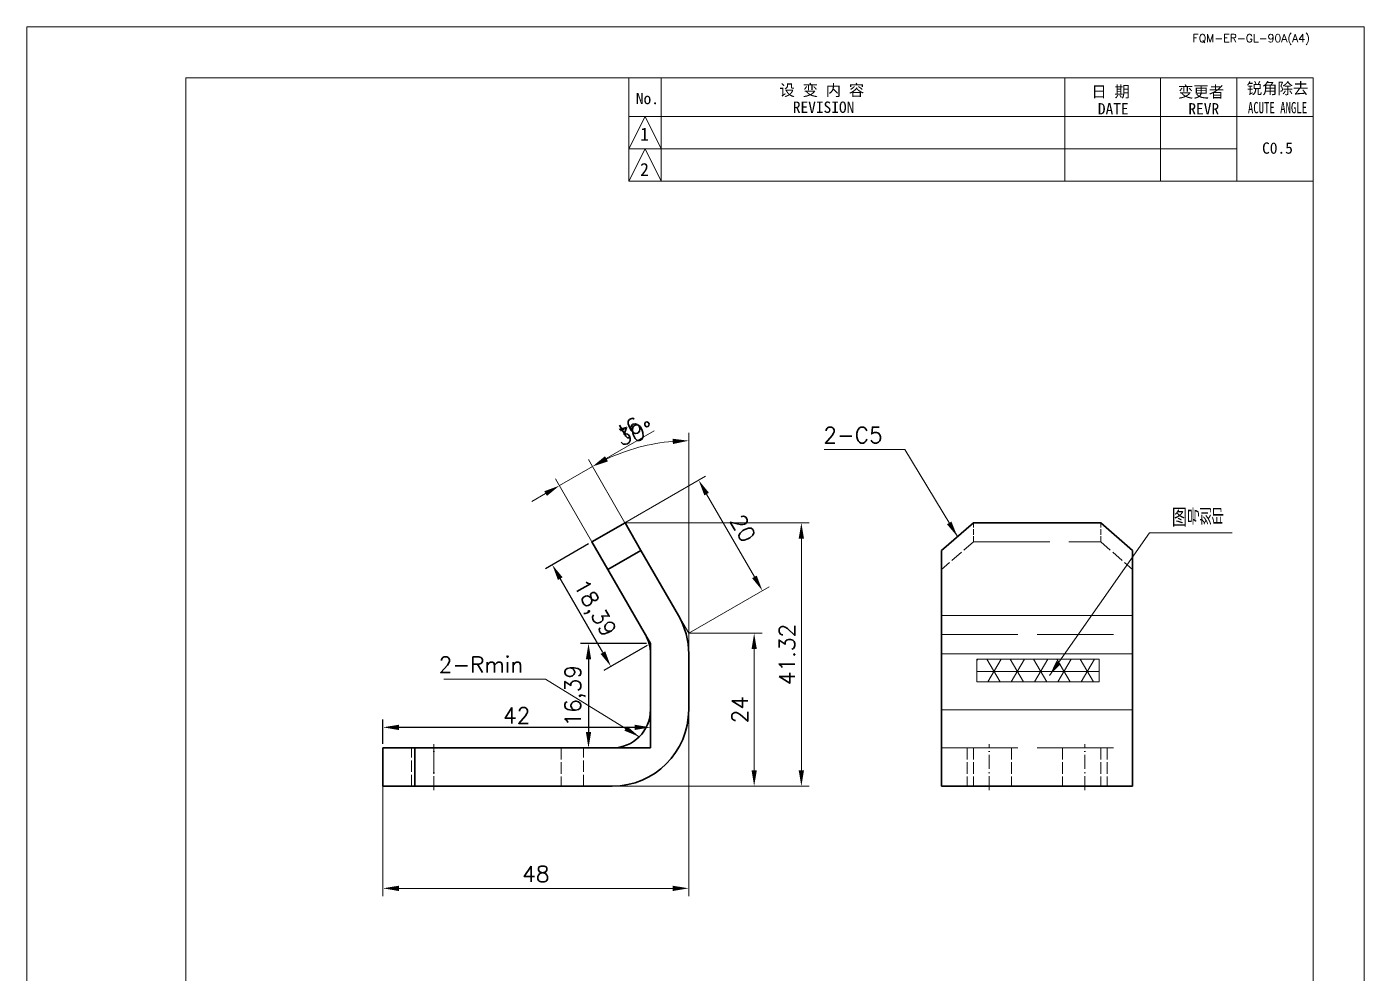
# Model space of a CAD drawing. Header units: millimetres. Extents: x -162325 to -83245, y 277409 to 326486.
# Drawn here: x -160231.6 to -160021.6, y 298488.1 to 298636.6 of the extents above; entities that cross this region are included whole.
import ezdxf
from ezdxf.enums import TextEntityAlignment as Align

# ---------------------------------------------------------------- set-up
doc = ezdxf.new("R2010")
doc.units = ezdxf.units.MM
for name, pattern in [('DASHDOT', [18.5, 12, -3, 0.5, -3]), ('DASHED', [15, 12, -3]), ('PHANTOM2', [31.75, 15.875, -3.175, 3.175, -3.175, 3.175, -3.175])]:
    doc.linetypes.add(name, pattern=pattern)
for name, color, linetype, lineweight in [('A4', 3, 'Continuous', 20), ('SIM', 6, 'PHANTOM2', 20), ('图框', 7, 'Continuous', 20), ('尺寸线', 3, 'Continuous', 13)]:
    doc.layers.add(name, color=color, linetype=linetype, lineweight=lineweight)
doc.styles.add('CH-1', font='')
doc.styles.get("Standard").update_dxf_attribs({"font": 'txt', "bigfont": 'gbcbig.shx'})
doc.styles.add('工程字', font='')
doc.styles.get('CH-1').set_extended_font_data('SimSun')
doc.styles.get('工程字').set_extended_font_data('SimSun')
doc.dimstyles.new('ISO-25', dxfattribs={"dimtxt": 2.5, "dimasz": 2.5, "dimexe": 1.25, "dimexo": 0.625, "dimtad": 1, "dimtxsty": 'Standard', "dimcen": 2.5, "dimadec": 0, "dimazin": 0, "dimtfac": 1, "dimtmove": 0, "dimatfit": 3, "dimfxl": 0, "dimarcsym": 0})
doc.dimstyles.new('副本01', dxfattribs={"dimtxt": 2.5, "dimasz": 2.5, "dimexe": 1.25, "dimexo": 0, "dimgap": 1, "dimtad": 1, "dimdsep": 46, "dimtxsty": 'Standard', "dimcen": 1, "dimclrd": 3, "dimclre": 3, "dimclrt": 1, "dimadec": 1, "dimazin": 2, "dimtfac": 1, "dimtmove": 0, "dimatfit": 3, "dimfxl": 0, "dimtolj": 1, "dimlwd": -1, "dimlwe": -1, "dimarcsym": 0})
doc.dimstyles.new('副本01$0', dxfattribs={"dimtxt": 2.5, "dimasz": 2.5, "dimexe": 1.25, "dimexo": 0, "dimgap": 1, "dimtad": 1, "dimdsep": 46, "dimtxsty": 'Standard', "dimcen": 1, "dimclrd": 3, "dimclre": 3, "dimclrt": 1, "dimadec": 1, "dimazin": 2, "dimtfac": 1, "dimtmove": 0, "dimatfit": 3, "dimfxl": 0, "dimtolj": 1, "dimlwd": -1, "dimlwe": -1, "dimarcsym": 0})

# ---------------------------------------------------------------- blocks, each defined once
blk = doc.blocks.new('1比1 竖框')
at = {"layer": '图框'}
for p, q in [((0, 0), (0, 297)), ((0, 297), (210, 297)), ((178, 297), (202, 297)), ((210, 297), (210, 0)), ((25, 289), (202, 289)), ((25, 10), (25, 289)), ((25, 272.79), (25, 289)), ((94.55, 272.79), (94.55, 289)), ((99.62, 289), (99.62, 272.79)), ((163, 289), (163, 272.79)), ((163, 289), (163, 272.79)), ((163, 289), (163, 272.79)), ((163, 289), (163, 272.79)), ((163, 289), (163, 272.79)), ((178, 289), (178, 272.79)), ((178, 289), (178, 272.79)), ((178, 289), (178, 272.79)), ((178, 289), (178, 272.79)), ((178, 289), (178, 272.79)), ((178, 289), (202, 289)), ((178, 289), (202, 289)), ((178, 289), (202, 289)), ((178, 289), (202, 289)), ((202, 289), (178, 289)), ((190, 289), (190, 272.79)), ((190, 289), (190, 272.79)), ((190, 289), (190, 272.79)), ((190, 289), (190, 272.79)), ((190, 289), (190, 272.79)), ((202, 289), (202, 10)), ((94.55, 277.86), (97.09, 282.93)), ((94.55, 282.93), (190, 282.93)), ((94.55, 282.93), (190, 282.93)), ((94.55, 282.93), (190, 282.93)), ((94.55, 282.93), (190, 282.93)), ((97.09, 282.93), (99.62, 277.86)), ((190, 282.93), (202, 282.93)), ((190, 282.93), (202, 282.93)), ((190, 282.93), (202, 282.93)), ((190, 282.93), (202, 282.93)), ((94.55, 272.79), (97.09, 277.86)), ((94.55, 277.86), (190, 277.86)), ((94.55, 277.86), (190, 277.86)), ((94.55, 277.86), (190, 277.86)), ((94.55, 277.86), (190, 277.86)), ((97.09, 277.86), (99.62, 272.79)), ((94.55, 272.79), (202, 272.79)), ((202, 272.79), (94.55, 272.79)), ((94.55, 272.79), (202, 272.79)), ((94.55, 272.79), (202, 272.79))]:
    blk.add_line(p, q, dxfattribs=at)
at = {"layer": '图框', "style": 'CH-1'}
for s, height, p in [('设 变 内 容', 1.775, (124.84, 287.09)), ('日 期', 1.775, (170.17, 286.84)), ('变更者', 1.775, (184.38, 286.84)), ('锐角除去', 1.775, (196.38, 287.37)), ('No.', 1.775, (97.45, 285.73)), ('REVISION', 1.775, (125.11, 284.38)), ('DATE', 1.775, (170.59, 284.13)), ('REVR', 1.775, (184.8, 284.13)), ('1', 2.03, (97, 280.16)), ('C0.5', 1.775, (196.38, 277.97)), ('2', 2.03, (97, 274.61))]:
    blk.add_text(s, height=height, dxfattribs=at).set_placement(p, align=Align.MIDDLE)
at = {"layer": '图框', "style": 'CH-1', "width": 0.7}
blk.add_text('ACUTE ANGLE', height=1.7746, dxfattribs=at).set_placement((196.38, 284.31), align=Align.MIDDLE)
at = {"layer": '图框', "insert": (192.25, 295), "char_height": 1.25, "width": 39, "attachment_point": 5}
blk.add_mtext('{\\Ftxt,@extfont2|c134;FQM-ER-GL-90A(A4)}', dxfattribs=at)
blk = doc.blocks.new('*D138')
at = {"layer": 'Defpoints', "color": 0, "transparency": 16777216}
for p in [(-160137.72, 298558.79), (-160116.15, 298548.15), (-160127.72, 298541.47)]:
    blk.add_point(p, dxfattribs=at)
at = {"layer": '尺寸线', "color": 3, "transparency": 16777216}
for p, q in [((-160137.72, 298558.79), (-160125.07, 298566.09)), ((-160124.9, 298563.3), (-160117.4, 298550.31)), ((-160127.72, 298541.47), (-160115.07, 298548.77))]:
    blk.add_line(p, q, dxfattribs=at)
for points in [[(-160124.54, 298563.51), (-160125.26, 298563.09), (-160126.15, 298565.47)], [(-160117.04, 298550.52), (-160117.76, 298550.1), (-160116.15, 298548.15)]]:
    blk.add_solid(points, dxfattribs=at)
at = {"layer": '尺寸线', "color": 1, "transparency": 16777216, "insert": (-160119.2, 298557.93), "char_height": 2.5, "attachment_point": 5, "rotation": 300.0009}
blk.add_mtext('\\A1;20', dxfattribs=at)
blk = doc.blocks.new('*D139')
at = {"layer": 'Defpoints', "color": 0, "transparency": 16777216}
for p in [(-160127.72, 298541.47), (-160117.44, 298541.47), (-160139.72, 298517.47)]:
    blk.add_point(p, dxfattribs=at)
at = {"layer": '尺寸线', "color": 3, "transparency": 16777216}
for p, q in [((-160127.72, 298541.47), (-160116.19, 298541.47)), ((-160117.44, 298519.97), (-160117.44, 298538.97)), ((-160139.72, 298517.47), (-160116.19, 298517.47))]:
    blk.add_line(p, q, dxfattribs=at)
for points in [[(-160117.85, 298538.97), (-160117.02, 298538.97), (-160117.44, 298541.47)], [(-160117.85, 298519.97), (-160117.02, 298519.97), (-160117.44, 298517.47)]]:
    blk.add_solid(points, dxfattribs=at)
at = {"layer": '尺寸线', "color": 1, "transparency": 16777216, "insert": (-160119.69, 298529.47), "char_height": 2.5, "attachment_point": 5, "rotation": 90}
blk.add_mtext('\\A1;24', dxfattribs=at)
blk = doc.blocks.new('*D140')
at = {"layer": 'Defpoints', "color": 0, "transparency": 16777216}
for p in [(-160127.72, 298529.47), (-160175.72, 298517.47), (-160127.72, 298501.44)]:
    blk.add_point(p, dxfattribs=at)
at = {"layer": '尺寸线', "color": 3, "transparency": 16777216}
for p, q in [((-160127.72, 298529.47), (-160127.72, 298500.19)), ((-160175.72, 298517.47), (-160175.72, 298500.19)), ((-160173.22, 298501.44), (-160130.22, 298501.44))]:
    blk.add_line(p, q, dxfattribs=at)
for points in [[(-160173.22, 298501.85), (-160173.22, 298501.02), (-160175.72, 298501.44)], [(-160130.22, 298501.85), (-160130.22, 298501.02), (-160127.72, 298501.44)]]:
    blk.add_solid(points, dxfattribs=at)
at = {"layer": '尺寸线', "color": 1, "transparency": 16777216, "insert": (-160151.72, 298503.69), "char_height": 2.5, "attachment_point": 5}
blk.add_mtext('\\A1;48', dxfattribs=at)
blk = doc.blocks.new('*D147')
at = {"layer": 'Defpoints', "color": 0, "transparency": 16777216}
for p in [(-160132.96, 298571.21), (-160137.72, 298558.79), (-160135.22, 298554.46), (-160127.72, 298538.25), (-160127.72, 298529.47)]:
    blk.add_point(p, dxfattribs=at)
at = {"layer": '尺寸线', "color": 3, "transparency": 16777216}
for p, q in [((-160127.72, 298541.47), (-160127.72, 298572.92)), ((-160137.72, 298558.79), (-160143.44, 298568.71))]:
    blk.add_line(p, q, dxfattribs=at)
blk.add_arc((-160127.72, 298541.47), 30.2, 94.7437, 115.2566, dxfattribs=at)
for points in [[(-160130.23, 298571.98), (-160130.2, 298571.15), (-160127.72, 298571.67)], [(-160140.41, 298568.42), (-160140.8, 298569.15), (-160142.82, 298567.63)]]:
    blk.add_solid(points, dxfattribs=at)
at = {"layer": '尺寸线', "color": 1, "transparency": 16777216, "insert": (-160136.12, 298572.82), "char_height": 2.5, "attachment_point": 5, "rotation": 15.0001}
blk.add_mtext('\\A1;30°', dxfattribs=at)
blk = doc.blocks.new('*D148')
at = {"layer": 'Defpoints', "color": 0, "transparency": 16777216}
for p in [(-160142.82, 298567.63), (-160137.72, 298558.79), (-160142.91, 298555.79)]:
    blk.add_point(p, dxfattribs=at)
at = {"layer": '尺寸线', "color": 3, "transparency": 16777216}
for p, q in [((-160140.65, 298568.88), (-160133.15, 298573.21)), ((-160148.02, 298564.62), (-160142.82, 298567.63)), ((-160137.72, 298558.79), (-160143.44, 298568.71)), ((-160142.91, 298555.79), (-160148.64, 298565.71)), ((-160150.18, 298563.37), (-160152.35, 298562.12))]:
    blk.add_line(p, q, dxfattribs=at)
for points in [[(-160140.86, 298569.24), (-160140.45, 298568.51), (-160142.82, 298567.63)], [(-160150.39, 298563.74), (-160149.97, 298563.01), (-160148.02, 298564.62)]]:
    blk.add_solid(points, dxfattribs=at)
at = {"layer": '尺寸线', "color": 1, "transparency": 16777216, "insert": (-160136.94, 298573.62), "char_height": 2.5, "attachment_point": 5, "rotation": 30.0003}
blk.add_mtext('\\A1;t6', dxfattribs=at)
blk = doc.blocks.new('*D169')
at = {"layer": 'Defpoints', "color": 0, "transparency": 16777216}
for p in [(-160137.72, 298558.79), (-160139.72, 298517.47), (-160110.03, 298517.47)]:
    blk.add_point(p, dxfattribs=at)
at = {"layer": '尺寸线', "color": 3, "transparency": 16777216}
for p, q in [((-160137.72, 298558.79), (-160108.78, 298558.79)), ((-160110.03, 298556.29), (-160110.03, 298519.97)), ((-160139.72, 298517.47), (-160108.78, 298517.47))]:
    blk.add_line(p, q, dxfattribs=at)
for points in [[(-160110.45, 298556.29), (-160109.61, 298556.29), (-160110.03, 298558.79)], [(-160110.45, 298519.97), (-160109.61, 298519.97), (-160110.03, 298517.47)]]:
    blk.add_solid(points, dxfattribs=at)
at = {"layer": '尺寸线', "color": 1, "transparency": 16777216, "insert": (-160112.28, 298538.13), "char_height": 2.5, "attachment_point": 5, "rotation": 90}
blk.add_mtext('\\A1;41.32', dxfattribs=at)
blk = doc.blocks.new('*D698')
at = {"color": 0, "lineweight": -2, "transparency": 16777216}
for p, q in [((-160143.45, 298555.48), (-160150.22, 298551.57)), ((-160141.19, 298538.43), (-160147.88, 298550.03)), ((-160134.26, 298539.55), (-160141.02, 298535.64))]:
    blk.add_line(p, q, dxfattribs=at)
at = {"color": 0, "transparency": 16777216}
for points in [[(-160147.52, 298550.24), (-160148.25, 298549.82), (-160149.13, 298552.2)], [(-160140.83, 298538.64), (-160141.55, 298538.22), (-160139.94, 298536.27)]]:
    blk.add_solid(points, dxfattribs=at)
at = {"layer": 'Defpoints', "color": 0, "transparency": 16777216}
for p in [(-160142.91, 298555.79), (-160149.13, 298552.2), (-160133.72, 298539.86)]:
    blk.add_point(p, dxfattribs=at)
at = {"color": 0, "transparency": 16777216, "insert": (-160142.73, 298545.27), "char_height": 2.5, "attachment_point": 5, "rotation": 300.0008}
blk.add_mtext('18,39', dxfattribs=at)
blk = doc.blocks.new('*D701')
at = {"color": 0, "lineweight": -2, "transparency": 16777216}
for p, q in [((-160134.34, 298539.86), (-160144.7, 298539.86)), ((-160143.45, 298537.36), (-160143.45, 298525.97)), ((-160134.34, 298523.47), (-160144.7, 298523.47))]:
    blk.add_line(p, q, dxfattribs=at)
at = {"color": 0, "transparency": 16777216}
for points in [[(-160143.86, 298537.36), (-160143.03, 298537.36), (-160143.45, 298539.86)], [(-160143.86, 298525.97), (-160143.03, 298525.97), (-160143.45, 298523.47)]]:
    blk.add_solid(points, dxfattribs=at)
at = {"layer": 'Defpoints', "color": 0, "transparency": 16777216}
for p in [(-160133.72, 298539.86), (-160143.45, 298523.47), (-160133.72, 298523.47)]:
    blk.add_point(p, dxfattribs=at)
at = {"color": 0, "transparency": 16777216, "insert": (-160145.53, 298531.66), "char_height": 2.5, "attachment_point": 5, "rotation": 90}
blk.add_mtext('16,39', dxfattribs=at)
blk = doc.blocks.new('*D702')
at = {"color": 0, "lineweight": -2, "transparency": 16777216}
for p, q in [((-160175.72, 298524.09), (-160175.72, 298527.95)), ((-160133.72, 298524.09), (-160133.72, 298527.95)), ((-160136.22, 298526.7), (-160173.22, 298526.7))]:
    blk.add_line(p, q, dxfattribs=at)
at = {"color": 0, "transparency": 16777216}
for points in [[(-160173.22, 298527.11), (-160173.22, 298526.28), (-160175.72, 298526.7)], [(-160136.22, 298527.11), (-160136.22, 298526.28), (-160133.72, 298526.7)]]:
    blk.add_solid(points, dxfattribs=at)
at = {"layer": 'Defpoints', "color": 0, "transparency": 16777216}
for p in [(-160175.72, 298526.7), (-160175.72, 298523.47), (-160133.72, 298523.47)]:
    blk.add_point(p, dxfattribs=at)
at = {"color": 0, "transparency": 16777216, "insert": (-160154.72, 298528.57), "char_height": 2.5, "attachment_point": 5}
blk.add_mtext('42', dxfattribs=at)

msp = doc.modelspace()

# ---------------------------------------------------------------- hatches: boundary and pattern name
at = {"layer": '尺寸线'}
h = msp.add_hatch(dxfattribs=at)
h.set_pattern_fill('NET3', color=4, angle=360)
h.set_pattern_definition([(360, (-171769.393, 283711.3964), (8e-16, 3.175), []), (60, (-171769.393, 283711.3964), (-2.74963066, 1.5875), []), (120, (-171769.393, 283711.3964), (-2.74963066, -1.5875), [])])
h.paths.add_polyline_path([(-160063.259, 298533.815), (-160063.259, 298537.411), (-160082.479, 298537.411), (-160082.479, 298533.815)])

# ---------------------------------------------------------------- linework, layer by layer
at = {"color": 7, "lineweight": 35}
for p, q in [((-160142.913, 298555.788), (-160137.717, 298558.788)), ((-160137.717, 298558.788), (-160135.217, 298554.457)), ((-160083.021, 298558.788), (-160088.021, 298554.457)), ((-160083.021, 298558.788), (-160063.021, 298558.788)), ((-160058.021, 298554.457), (-160063.021, 298558.788)), ((-160142.913, 298555.788), (-160140.413, 298551.457)), ((-160140.413, 298551.457), (-160135.217, 298554.457)), ((-160129.325, 298544.252), (-160135.217, 298554.457)), ((-160088.021, 298544.252), (-160088.021, 298554.457)), ((-160058.021, 298544.252), (-160058.021, 298554.457)), ((-160140.413, 298551.457), (-160133.717, 298539.86)), ((-160088.021, 298538.252), (-160088.021, 298544.252)), ((-160058.021, 298538.252), (-160058.021, 298544.252)), ((-160133.717, 298539.86), (-160133.717, 298523.467)), ((-160127.717, 298529.467), (-160127.717, 298538.252)), ((-160088.021, 298529.467), (-160088.021, 298538.252)), ((-160058.021, 298529.467), (-160058.021, 298538.252)), ((-160088.021, 298517.467), (-160088.021, 298529.467)), ((-160058.021, 298517.467), (-160058.021, 298529.467)), ((-160175.717, 298523.467), (-160175.717, 298517.467)), ((-160175.717, 298523.467), (-160170.717, 298523.467)), ((-160170.717, 298523.467), (-160170.717, 298517.467)), ((-160133.717, 298523.467), (-160170.717, 298523.467)), ((-160175.717, 298517.467), (-160170.717, 298517.467)), ((-160170.717, 298517.467), (-160139.717, 298517.467)), ((-160088.021, 298517.467), (-160058.021, 298517.467))]:
    msp.add_line(p, q, dxfattribs=at)
at = {"color": 1, "linetype": 'DASHED', "lineweight": 13, "ltscale": 0.075}
for p, q in [((-160083.021, 298555.788), (-160083.021, 298558.788)), ((-160063.021, 298555.788), (-160063.021, 298558.788))]:
    msp.add_line(p, q, dxfattribs=at)
at = {"color": 1, "linetype": 'DASHED', "lineweight": 13, "ltscale": 0.165359}
for p, q in [((-160083.021, 298555.788), (-160088.021, 298551.457)), ((-160063.021, 298555.788), (-160058.021, 298551.457))]:
    msp.add_line(p, q, dxfattribs=at)
at = {"color": 1, "linetype": 'DASHED', "lineweight": 13}
for p, q in [((-160083.021, 298555.788), (-160063.021, 298555.788)), ((-160088.021, 298541.252), (-160058.021, 298541.252)), ((-160088.021, 298538.252), (-160058.021, 298538.252)), ((-160088.021, 298529.467), (-160058.021, 298529.467)), ((-160088.021, 298523.467), (-160058.021, 298523.467))]:
    msp.add_line(p, q, dxfattribs=at)
at = {"color": 1, "linetype": 'DASHED', "lineweight": 13, "ltscale": 0.150003}
msp.add_line((-160140.413, 298551.457), (-160135.217, 298554.457), dxfattribs=at)
at = {"color": 7, "lineweight": 13}
for p, q in [((-160088.021, 298544.252), (-160058.021, 298544.252)), ((-160088.021, 298538.252), (-160058.021, 298538.252)), ((-160088.021, 298529.467), (-160058.021, 298529.467))]:
    msp.add_line(p, q, dxfattribs=at)
at = {"color": 1, "linetype": 'DASHED', "lineweight": 13, "ltscale": 0.15}
for p, q in [((-160171.217, 298517.467), (-160171.217, 298523.467)), ((-160171.217, 298517.467), (-160171.217, 298523.467)), ((-160170.717, 298523.467), (-160170.717, 298517.467)), ((-160167.717, 298523.467), (-160167.717, 298517.467)), ((-160167.717, 298523.467), (-160167.717, 298517.467)), ((-160167.717, 298523.467), (-160167.717, 298517.467)), ((-160167.717, 298523.467), (-160167.717, 298517.467)), ((-160147.717, 298523.467), (-160147.717, 298517.467)), ((-160147.717, 298523.467), (-160147.717, 298517.467)), ((-160147.717, 298523.467), (-160147.717, 298517.467)), ((-160147.717, 298523.467), (-160147.717, 298517.467)), ((-160144.217, 298517.467), (-160144.217, 298523.467)), ((-160144.217, 298517.467), (-160144.217, 298523.467)), ((-160084.021, 298523.467), (-160084.021, 298517.467)), ((-160083.021, 298523.467), (-160083.021, 298517.467)), ((-160077.021, 298523.467), (-160077.021, 298517.467)), ((-160069.021, 298523.467), (-160069.021, 298517.467)), ((-160063.021, 298523.467), (-160063.021, 298517.467)), ((-160062.021, 298523.467), (-160062.021, 298517.467))]:
    msp.add_line(p, q, dxfattribs=at)
at = {"color": 2, "linetype": 'DASHDOT', "lineweight": 13, "ltscale": 0.179999}
for p, q in [((-160167.717, 298516.867), (-160167.717, 298524.067)), ((-160080.521, 298516.867), (-160080.521, 298524.067)), ((-160065.521, 298516.867), (-160065.521, 298524.067))]:
    msp.add_line(p, q, dxfattribs=at)
at = {"color": 7, "lineweight": 35}
for centre, radius, start, end in [((-160139.717, 298538.252), 12, 0, 30), ((-160139.717, 298538.252), 6, 0, 30), ((-160139.717, 298529.467), 12, 270, 0), ((-160139.717, 298529.467), 6, 270, 0)]:
    msp.add_arc(centre, radius, start, end, dxfattribs=at)
at = {"layer": 'A4'}
msp.add_lwpolyline([(-160231.65, 298636.62), (-160021.65, 298636.62), (-160021.65, 298339.62), (-160231.65, 298339.62)], close=True, dxfattribs=at)
at = {"layer": 'SIM'}
for q in [(-160129.325, 298544.252), (-160127.717, 298538.252)]:
    msp.add_line((-160127.717, 298541.468), q, dxfattribs=at)
at = {"layer": '尺寸线', "color": 4}
msp.add_lwpolyline([(-160082.479, 298537.411), (-160063.259, 298537.411), (-160063.259, 298533.815), (-160082.479, 298533.815)], close=True, dxfattribs=at)

# ---------------------------------------------------------------- block references
at = {"layer": '图框'}
msp.add_blockref('1比1 竖框', (-160231.65, 298339.62), dxfattribs=at)

# ---------------------------------------------------------------- texts
at = {"layer": '尺寸线', "color": 1, "char_height": 2.5, "attachment_point": 9}
for s, insert in [('2-C5', (-160097.261, 298571.305)), ('2-Rmin', (-160153.686, 298535.279))]:
    msp.add_mtext(s, dxfattribs=dict(at, insert=insert))
at = {"layer": '尺寸线', "color": 1, "insert": (-160051.852, 298558.206), "char_height": 2.5, "attachment_point": 7, "style": '工程字'}
msp.add_mtext('{\\W0.7;\\A1;\\f宋体|b0|i0|c134|p2;\\C4;图\\Fg13f12d.shx,@extfont2.shx|c0;号刻印}', dxfattribs=at)

# ---------------------------------------------------------------- dimensions: what is measured, and where the dimension line sits
dim = msp.add_aligned_dim(p1=(-160133.717, 298539.86), p2=(-160142.913, 298555.788), distance=7.184, dimstyle='ISO-25', override={"dimarcsym": 2})
dim.commit()
dim.dimension.update_dxf_attribs({"geometry": '*D698', "text_midpoint": (-160142.733, 298545.273)})
dim = msp.add_linear_dim(base=(-160143.446, 298523.467), p1=(-160133.717, 298539.86), p2=(-160133.717, 298523.467), angle=90, dimstyle='ISO-25', override={"dimarcsym": 2})
dim.commit()
dim.dimension.update_dxf_attribs({"geometry": '*D701', "text_midpoint": (-160145.529, 298531.663)})
dim = msp.add_linear_dim(base=(-160175.717, 298526.697), p1=(-160133.717, 298523.467), p2=(-160175.717, 298523.467), dimstyle='ISO-25', override={"dimarcsym": 2})
dim.commit()
dim.dimension.update_dxf_attribs({"geometry": '*D702', "text_midpoint": (-160154.717, 298528.572)})
at = {"layer": '尺寸线'}
dim = msp.add_aligned_dim(p1=(-160142.913, 298555.788), p2=(-160137.717, 298558.788), distance=10.205, dimstyle='副本01$0', override={"dimpost": 't<>'}, dxfattribs=at)
dim.commit()
dim.dimension.update_dxf_attribs({"geometry": '*D148', "text_midpoint": (-160136.944, 298573.615)})
dim = msp.add_angular_dim_2l(base=(-160132.962, 298571.213), line1=((-160127.717, 298529.467), (-160127.717, 298538.252)), line2=((-160137.717, 298558.788), (-160135.217, 298554.457)), dimstyle='副本01', dxfattribs=at)
dim.commit()
dim.dimension.update_dxf_attribs({"geometry": '*D147', "text_midpoint": (-160136.117, 298572.816)})
dim = msp.add_aligned_dim(p1=(-160137.717, 298558.788), p2=(-160127.717, 298541.468), distance=13.356, dimstyle='副本01$0', dxfattribs=at)
dim.commit()
dim.dimension.update_dxf_attribs({"geometry": '*D138', "text_midpoint": (-160119.202, 298557.931)})
for base, p1, p2, picture, middle in [((-160110.03, 298517.467), (-160137.717, 298558.788), (-160139.717, 298517.467), '*D169', (-160112.28, 298538.127)), ((-160117.437, 298541.468), (-160139.717, 298517.467), (-160127.717, 298541.468), '*D139', (-160119.687, 298529.467))]:
    dim = msp.add_linear_dim(base=base, p1=p1, p2=p2, angle=90, dimstyle='副本01$0', dxfattribs=at)
    dim.commit()
    dim.dimension.update_dxf_attribs({"geometry": picture, "text_midpoint": middle})
dim = msp.add_linear_dim(base=(-160127.717, 298501.438), p1=(-160175.717, 298517.467), p2=(-160127.717, 298529.467), dimstyle='副本01$0', dxfattribs=at)
dim.commit()
dim.dimension.update_dxf_attribs({"geometry": '*D140', "text_midpoint": (-160151.717, 298503.688)})

# ---------------------------------------------------------------- leaders
at = {"layer": '尺寸线', "annotation_type": 0, "has_hookline": 1}
for points, hookline_direction, text_width in [([(-160085.521, 298556.623), (-160093.761, 298570.305), (-160096.261, 298570.305)], 1, 9.167), ([(-160071.071, 298534.84), (-160055.352, 298557.206), (-160052.852, 298557.206)], 0, 9.444), ([(-160135.474, 298525.224), (-160150.186, 298534.279), (-160152.686, 298534.279)], 1, 12.5)]:
    msp.add_leader(points, dimstyle='副本01', override={"dimgap": 1, "dimtad": 1}, dxfattribs=dict(at, hookline_direction=hookline_direction, text_width=text_width))

doc.saveas('drawing.dxf')
